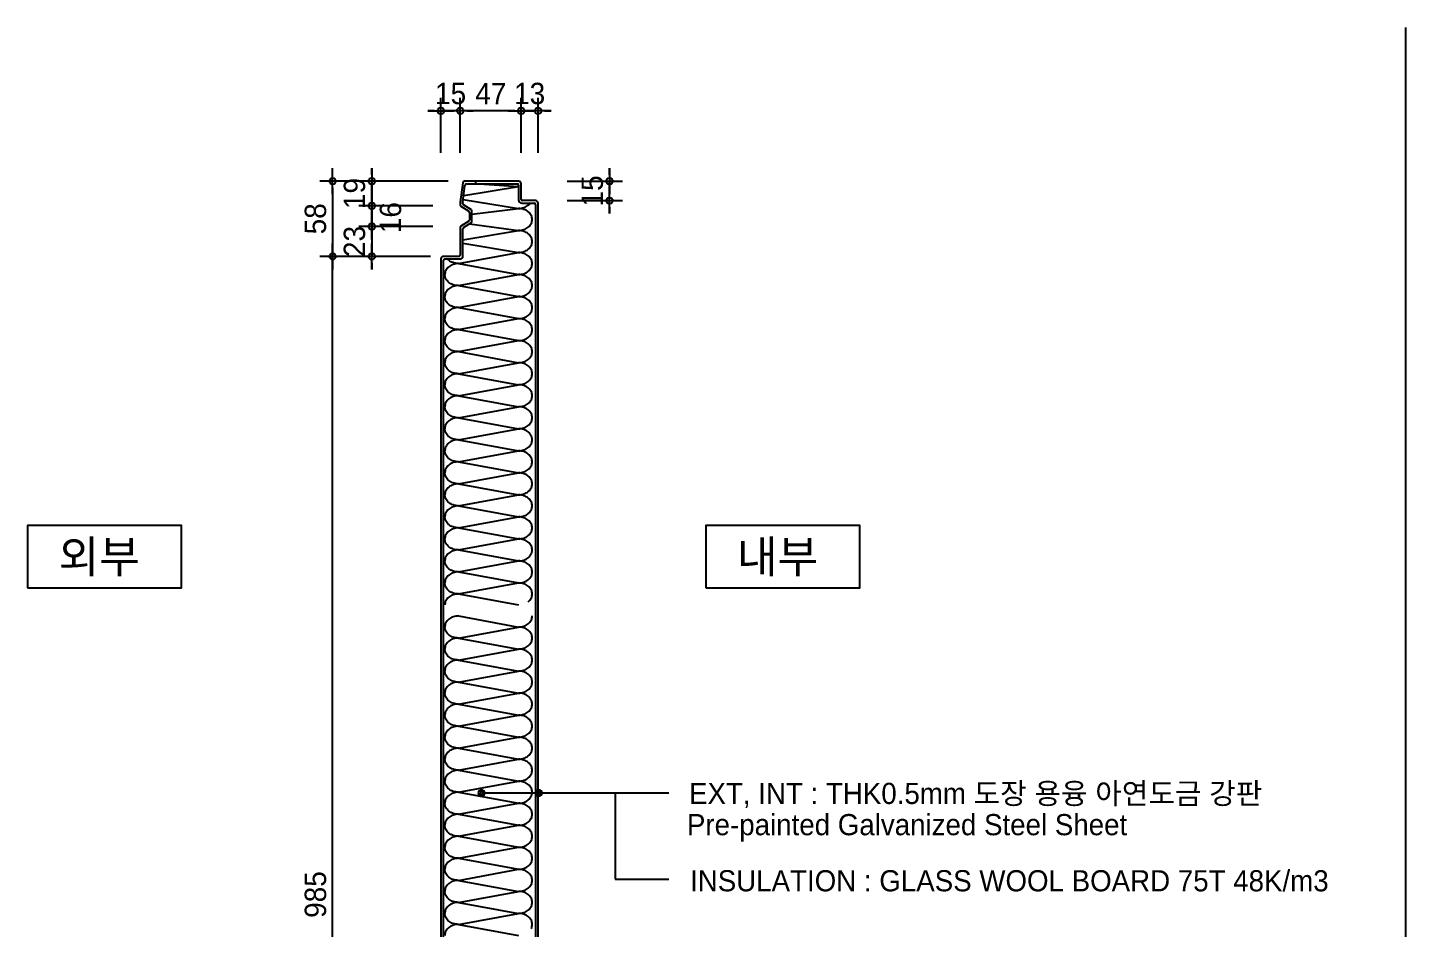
# Model space of a CAD drawing. Header units: millimetres. Extents: x 50863 to 79787, y -43062 to -37468.
# Drawn here: x 51031 to 52094, y -38187 to -37492 of the extents above; entities that cross this region are included whole.
import ezdxf
from ezdxf.enums import TextEntityAlignment as Align

# ---------------------------------------------------------------- set-up
doc = ezdxf.new("R2010")
doc.units = ezdxf.units.MM
doc.header["$LTSCALE"] = 50
for name, color, linetype in [('1', 1, 'Continuous'), ('ARTINT-A1$0$TEX', 7, 'Continuous'), ('DIM', 7, 'Continuous'), ('DO', 7, 'Continuous'), ('SKIN', 2, 'Continuous'), ('TEXT', 3, 'Continuous'), ('WAL', 3, 'Continuous'), ('WOO', 5, 'Continuous')]:
    doc.layers.add(name, color=color, linetype=linetype)
doc.styles.add('나눔고딕', font='')
doc.styles.add('돋움', font='')
doc.styles.add('돋움체', font='')
doc.styles.get('나눔고딕').set_extended_font_data('Dotum')
doc.styles.get('돋움').set_extended_font_data('Dotum')
doc.styles.get('돋움체').set_extended_font_data('DotumChe')
doc.dimstyles.new('DIM_600(외부치수)', dxfattribs={"dimscale": 400, "dimtxt": 3.3, "dimasz": 1, "dimexe": 2, "dimexo": 2, "dimgap": 1, "dimtad": 1, "dimdec": 0, "dimdsep": 46, "dimlunit": 6, "dimtxsty": '나눔고딕', "dimblk1": 'DIMDOT', "dimblk2": 'DIMDOT', "dimsah": 1, "dimcen": 2.5, "dimdle": 1.5, "dimclrd": 8, "dimclre": 8, "dimclrt": 3, "dimadec": 0, "dimazin": 0, "dimtfac": 1, "dimtdec": 0, "dimtix": 1, "dimtmove": 2, "dimatfit": 3, "dimldrblk": 'DIMDOT', "dimfxl": 0, "dimtvp": 1, "dimtolj": 1, "dimtzin": 0, "dimarcsym": 0})

# ---------------------------------------------------------------- blocks, each defined once
blk = doc.blocks.new('POT')
at = {"layer": 'TEXT', "color": 4, "linetype": 'Continuous'}
for radius in [0.5, 0.25]:
    blk.add_circle((0, 0), radius, dxfattribs=at)
blk = doc.blocks.new('DIMDOT')
blk.add_line((-2, 0), (2, 0))
blk.add_circle((0, 0), 0.5)
blk = doc.blocks.new('*D83')
at = {"layer": 'Defpoints', "color": 0, "transparency": 16777216}
for p in [(51386.6, -24607.6), (51472.1, -24607.6), (51445.1, -25592.6)]:
    blk.add_point(p, dxfattribs=at)
at = {"layer": 'DIM', "color": 8, "lineweight": -2, "transparency": 16777216}
for p, q in [((51462.1, -24607.6), (51376.6, -24607.6)), ((51386.6, -25587.6), (51386.6, -24612.6)), ((51435.1, -25592.6), (51376.6, -25592.6))]:
    blk.add_line(p, q, dxfattribs=at)
at = {"layer": 'DIM', "color": 8, "lineweight": -2, "transparency": 16777216, "xscale": 5, "yscale": 5, "zscale": 5}
for p, rotation in [((51386.6, -24607.6), 90), ((51386.6, -25592.6), 270)]:
    blk.add_blockref('DIMDOT', p, dxfattribs=dict(at, rotation=rotation))
at = {"layer": 'DIM', "color": 3, "transparency": 16777216, "insert": (51373.4, -25100.1), "char_height": 16.5, "attachment_point": 5, "rotation": 90, "style": '나눔고딕'}
blk.add_mtext('\\A1;985', dxfattribs=at)
blk = doc.blocks.new('*D84')
at = {"layer": 'Defpoints', "color": 0, "transparency": 16777216}
for p in [(51485.8, -24549.6), (51386.6, -24607.6), (51472.1, -24607.6)]:
    blk.add_point(p, dxfattribs=at)
at = {"layer": 'DIM', "color": 8, "lineweight": -2, "transparency": 16777216}
for p, q in [((51475.8, -24549.6), (51376.6, -24549.6)), ((51386.6, -24554.6), (51386.6, -24602.6)), ((51462.1, -24607.6), (51376.6, -24607.6))]:
    blk.add_line(p, q, dxfattribs=at)
at = {"layer": 'DIM', "color": 8, "lineweight": -2, "transparency": 16777216, "xscale": 5, "yscale": 5, "zscale": 5}
for p, rotation in [((51386.6, -24549.6), 90), ((51386.6, -24607.6), 270)]:
    blk.add_blockref('DIMDOT', p, dxfattribs=dict(at, rotation=rotation))
at = {"layer": 'DIM', "color": 3, "transparency": 16777216, "insert": (51373.4, -24578.6), "char_height": 16.5, "attachment_point": 5, "rotation": 90, "style": '나눔고딕'}
blk.add_mtext('\\A1;58', dxfattribs=at)
blk = doc.blocks.new('*D85')
at = {"layer": 'Defpoints', "color": 0, "transparency": 16777216}
for p in [(51416.8, -24549.6), (51474.1, -24549.6), (51473.9, -24568.6)]:
    blk.add_point(p, dxfattribs=at)
at = {"layer": 'DIM', "color": 8, "lineweight": -2, "transparency": 16777216}
for p, q in [((51416.8, -24544.6), (51416.8, -24539.6)), ((51464.1, -24549.6), (51406.8, -24549.6)), ((51416.8, -24568.6), (51416.8, -24549.6)), ((51463.9, -24568.6), (51406.8, -24568.6)), ((51416.8, -24573.6), (51416.8, -24578.6))]:
    blk.add_line(p, q, dxfattribs=at)
at = {"layer": 'DIM', "color": 8, "lineweight": -2, "transparency": 16777216, "xscale": 5, "yscale": 5, "zscale": 5}
for p, rotation in [((51416.8, -24549.6), 270), ((51416.8, -24568.6), 90)]:
    blk.add_blockref('DIMDOT', p, dxfattribs=dict(at, rotation=rotation))
at = {"layer": 'DIM', "color": 3, "transparency": 16777216, "insert": (51403.5, -24559.1), "char_height": 16.5, "attachment_point": 5, "rotation": 90, "style": '나눔고딕'}
blk.add_mtext('\\A1;19', dxfattribs=at)
blk = doc.blocks.new('*D86')
at = {"layer": 'Defpoints', "color": 0, "transparency": 16777216}
for p in [(51473.5, -24568.6), (51416.8, -24584.6), (51473.8, -24584.6)]:
    blk.add_point(p, dxfattribs=at)
at = {"layer": 'DIM', "color": 8, "lineweight": -2, "transparency": 16777216}
for p, q in [((51416.8, -24563.6), (51416.8, -24558.6)), ((51463.5, -24568.6), (51406.8, -24568.6)), ((51416.8, -24568.6), (51416.8, -24584.6)), ((51463.8, -24584.6), (51406.8, -24584.6)), ((51416.8, -24589.6), (51416.8, -24594.6))]:
    blk.add_line(p, q, dxfattribs=at)
at = {"layer": 'DIM', "color": 8, "lineweight": -2, "transparency": 16777216, "xscale": 5, "yscale": 5, "zscale": 5}
for p, rotation in [((51416.8, -24568.6), 270), ((51416.8, -24584.6), 90)]:
    blk.add_blockref('DIMDOT', p, dxfattribs=dict(at, rotation=rotation))
at = {"layer": 'DIM', "color": 3, "transparency": 16777216, "insert": (51431.3, -24577.7), "char_height": 16.5, "attachment_point": 5, "rotation": 90, "style": '나눔고딕'}
blk.add_mtext('\\A1;16', dxfattribs=at)
blk = doc.blocks.new('*D87')
at = {"layer": 'Defpoints', "color": 0, "transparency": 16777216}
for p in [(51473.5, -24584.6), (51416.8, -24607.6), (51472.1, -24607.6)]:
    blk.add_point(p, dxfattribs=at)
at = {"layer": 'DIM', "color": 8, "lineweight": -2, "transparency": 16777216}
for p, q in [((51416.8, -24579.6), (51416.8, -24574.6)), ((51463.5, -24584.6), (51406.8, -24584.6)), ((51416.8, -24584.6), (51416.8, -24607.6)), ((51462.1, -24607.6), (51406.8, -24607.6)), ((51416.8, -24612.6), (51416.8, -24617.6))]:
    blk.add_line(p, q, dxfattribs=at)
at = {"layer": 'DIM', "color": 8, "lineweight": -2, "transparency": 16777216, "xscale": 5, "yscale": 5, "zscale": 5}
for p, rotation in [((51416.8, -24584.6), 270), ((51416.8, -24607.6), 90)]:
    blk.add_blockref('DIMDOT', p, dxfattribs=dict(at, rotation=rotation))
at = {"layer": 'DIM', "color": 3, "transparency": 16777216, "insert": (51403.5, -24596.1), "char_height": 16.5, "attachment_point": 5, "rotation": 90, "style": '나눔고딕'}
blk.add_mtext('\\A1;23', dxfattribs=at)
blk = doc.blocks.new('*D89')
at = {"layer": 'Defpoints', "color": 0, "transparency": 16777216}
for p in [(51532.1, -24495.2), (51532.1, -24537.8), (51545.1, -24537.8)]:
    blk.add_point(p, dxfattribs=at)
at = {"layer": 'DIM', "color": 8, "lineweight": -2, "transparency": 16777216}
for p, q in [((51532.1, -24527.8), (51532.1, -24485.2)), ((51545.1, -24527.8), (51545.1, -24485.2)), ((51527.1, -24495.2), (51522.1, -24495.2)), ((51545.1, -24495.2), (51532.1, -24495.2)), ((51550.1, -24495.2), (51555.1, -24495.2))]:
    blk.add_line(p, q, dxfattribs=at)
at = {"layer": 'DIM', "color": 8, "lineweight": -2, "transparency": 16777216, "xscale": 5, "yscale": 5, "zscale": 5}
blk.add_blockref('DIMDOT', (51532.1, -24495.2), dxfattribs=at)
at = {"layer": 'DIM', "color": 8, "lineweight": -2, "transparency": 16777216, "xscale": 5, "yscale": 5, "zscale": 5, "rotation": 180}
blk.add_blockref('DIMDOT', (51545.1, -24495.2), dxfattribs=at)
at = {"layer": 'DIM', "color": 3, "transparency": 16777216, "insert": (51538.6, -24482), "char_height": 16.5, "attachment_point": 5, "style": '나눔고딕'}
blk.add_mtext('\\A1;13', dxfattribs=at)
blk = doc.blocks.new('*D90')
at = {"layer": 'Defpoints', "color": 0, "transparency": 16777216}
for p in [(51485.1, -24495.2), (51485.1, -24537.8), (51532.1, -24537.8)]:
    blk.add_point(p, dxfattribs=at)
at = {"layer": 'DIM', "color": 8, "lineweight": -2, "transparency": 16777216}
for p, q in [((51485.1, -24527.8), (51485.1, -24485.2)), ((51532.1, -24527.8), (51532.1, -24485.2)), ((51527.1, -24495.2), (51490.1, -24495.2))]:
    blk.add_line(p, q, dxfattribs=at)
at = {"layer": 'DIM', "color": 8, "lineweight": -2, "transparency": 16777216, "xscale": 5, "yscale": 5, "zscale": 5, "rotation": 180}
blk.add_blockref('DIMDOT', (51485.1, -24495.2), dxfattribs=at)
at = {"layer": 'DIM', "color": 8, "lineweight": -2, "transparency": 16777216, "xscale": 5, "yscale": 5, "zscale": 5}
blk.add_blockref('DIMDOT', (51532.1, -24495.2), dxfattribs=at)
at = {"layer": 'DIM', "color": 3, "transparency": 16777216, "insert": (51508.6, -24482), "char_height": 16.5, "attachment_point": 5, "style": '나눔고딕'}
blk.add_mtext('\\A1;47', dxfattribs=at)
blk = doc.blocks.new('*D91')
at = {"layer": 'Defpoints', "color": 0, "transparency": 16777216}
for p in [(51470.1, -24495.2), (51470.1, -24537.8), (51485.1, -24537.8)]:
    blk.add_point(p, dxfattribs=at)
at = {"layer": 'DIM', "color": 8, "lineweight": -2, "transparency": 16777216}
for p, q in [((51470.1, -24527.8), (51470.1, -24485.2)), ((51485.1, -24527.8), (51485.1, -24485.2)), ((51465.1, -24495.2), (51460.1, -24495.2)), ((51485.1, -24495.2), (51470.1, -24495.2)), ((51490.1, -24495.2), (51495.1, -24495.2))]:
    blk.add_line(p, q, dxfattribs=at)
at = {"layer": 'DIM', "color": 8, "lineweight": -2, "transparency": 16777216, "xscale": 5, "yscale": 5, "zscale": 5}
blk.add_blockref('DIMDOT', (51470.1, -24495.2), dxfattribs=at)
at = {"layer": 'DIM', "color": 8, "lineweight": -2, "transparency": 16777216, "xscale": 5, "yscale": 5, "zscale": 5, "rotation": 180}
blk.add_blockref('DIMDOT', (51485.1, -24495.2), dxfattribs=at)
at = {"layer": 'DIM', "color": 3, "transparency": 16777216, "insert": (51477.6, -24482), "char_height": 16.5, "attachment_point": 5, "style": '나눔고딕'}
blk.add_mtext('\\A1;15', dxfattribs=at)
blk = doc.blocks.new('*D92')
at = {"layer": 'Defpoints', "color": 0, "transparency": 16777216}
for p in [(51557.6, -24549.6), (51600.3, -24549.6), (51557.6, -24564.6)]:
    blk.add_point(p, dxfattribs=at)
at = {"layer": 'DIM', "color": 8, "lineweight": -2, "transparency": 16777216}
for p, q in [((51600.3, -24544.6), (51600.3, -24539.6)), ((51567.6, -24549.6), (51610.3, -24549.6)), ((51600.3, -24564.6), (51600.3, -24549.6)), ((51567.6, -24564.6), (51610.3, -24564.6)), ((51600.3, -24569.6), (51600.3, -24574.6))]:
    blk.add_line(p, q, dxfattribs=at)
at = {"layer": 'DIM', "color": 8, "lineweight": -2, "transparency": 16777216, "xscale": 5, "yscale": 5, "zscale": 5}
for p, rotation in [((51600.3, -24549.6), 270), ((51600.3, -24564.6), 90)]:
    blk.add_blockref('DIMDOT', p, dxfattribs=dict(at, rotation=rotation))
at = {"layer": 'DIM', "color": 3, "transparency": 16777216, "insert": (51587, -24557.1), "char_height": 16.5, "attachment_point": 5, "rotation": 90, "style": '나눔고딕'}
blk.add_mtext('\\A1;15', dxfattribs=at)
blk = doc.blocks.new('zw$CF1D')
at = {"layer": 'DO'}
for points in [[(288.44, -432.33), (407.25, -432.33), (407.25, -384.33), (288.44, -384.33)], [(811.94, -432.33), (930.75, -432.33), (930.75, -384.33), (811.94, -384.33)]]:
    blk.add_lwpolyline(points, close=True, dxfattribs=at)
at = {"layer": 'SKIN'}
for p, q in [((624.25, -119.88), (622.42, -134.47)), ((624.42, -134.6), (626.01, -121.88)), ((667.41, -118.57), (625.74, -118.57)), ((627.5, -120.57), (666.41, -120.57)), ((634.46, -120.57), (634.46, -118.57)), ((667.41, -121.57), (667.41, -133.07)), ((669.41, -132.57), (669.41, -120.57)), ((622.41, -134.66), (622.41, -137.02)), ((622.87, -137.86), (628.95, -141.77)), ((624.41, -135.93), (624.41, -134.78)), ((630.95, -140.68), (624.87, -136.77)), ((669.91, -135.57), (679.41, -135.57)), ((680.41, -133.57), (670.41, -133.57)), ((680.41, -136.57), (680.41, -1081.5)), ((682.41, -186.47), (682.41, -135.57)), ((629.41, -142.61), (629.41, -148.52)), ((631.41, -149.61), (631.41, -141.52)), ((622.41, -154.11), (622.41, -175.57)), ((628.95, -149.36), (622.87, -153.27)), ((624.41, -176.57), (624.41, -155.2)), ((624.87, -154.36), (630.95, -150.45)), ((607.41, -178.57), (607.41, -1159.57)), ((621.41, -176.57), (609.41, -176.57)), ((609.41, -1158.57), (609.41, -179.57)), ((610.41, -178.57), (622.41, -178.57)), ((682.41, -1131.57), (682.41, -186.47))]:
    blk.add_line(p, q, dxfattribs=at)
for centre, radius, start, end in [((625.74, -120.07), 1.5, 90, 172.87498), ((627.5, -122.07), 1.5, 90, 172.87498), ((666.41, -121.57), 1, 0, 90), ((667.41, -120.57), 2, 0, 90), ((623.91, -134.66), 1.5, 172.87498, 180), ((623.41, -137.02), 1, 180, 237.26477), ((625.91, -134.78), 1.5, 172.87498, 180), ((625.41, -135.93), 1, 180, 237.26477), ((669.91, -133.07), 2.5, 180, 270), ((670.41, -132.57), 1, 180, 270), ((679.41, -136.57), 1, 0, 90), ((680.41, -135.57), 2, 0, 90), ((628.41, -142.61), 1, 0, 57.26477), ((628.41, -148.52), 1, 302.73523, 0), ((630.41, -141.52), 1, 0, 57.26477), ((623.41, -154.11), 1, 122.73523, 180), ((625.41, -155.2), 1, 122.73523, 180), ((630.41, -149.61), 1, 302.73523, 0), ((609.41, -178.57), 2, 90, 180), ((610.41, -179.57), 1, 90, 180), ((621.41, -175.57), 1, 270, 0), ((622.41, -176.57), 2, 270, 0)]:
    blk.add_arc(centre, radius, start, end, dxfattribs=at)
at = {"layer": 'WOO', "color": 5}
for p, q in [((625.06, -129.49), (667.29, -122.6)), ((637.22, -120.57), (667.29, -122.6)), ((624.68, -132.55), (667.29, -139.6)), ((631.41, -143.95), (667.29, -139.6)), ((624.41, -163.75), (667.29, -156.6)), ((629.41, -151.44), (667.29, -156.6)), ((624.41, -166.45), (667.29, -173.6)), ((621.04, -182.1), (667.29, -173.6)), ((621.04, -182.1), (667.29, -190.6)), ((621.04, -199.1), (667.29, -190.6)), ((621.04, -199.1), (667.29, -207.6)), ((621.04, -216.1), (667.29, -207.6)), ((621.04, -216.1), (667.29, -224.6)), ((621.04, -233.1), (667.29, -224.6)), ((621.04, -233.1), (667.29, -241.6)), ((621.04, -250.1), (667.29, -241.6)), ((621.04, -250.1), (667.29, -258.6)), ((621.04, -267.1), (667.29, -258.6)), ((621.04, -267.1), (667.29, -275.6)), ((621.04, -284.1), (667.29, -275.6)), ((621.04, -284.1), (667.29, -292.6)), ((621.04, -301.1), (667.29, -292.6)), ((621.04, -301.1), (667.29, -309.6)), ((621.04, -318.1), (667.29, -309.6)), ((621.04, -318.1), (667.29, -326.6)), ((621.04, -335.1), (667.29, -326.6)), ((621.04, -335.1), (667.29, -343.6)), ((621.04, -352.1), (667.29, -343.6)), ((621.04, -352.1), (667.29, -360.6)), ((621.04, -369.1), (667.29, -360.6)), ((621.04, -369.1), (667.29, -377.6)), ((621.04, -386.1), (667.29, -377.6)), ((621.04, -386.1), (667.29, -394.6)), ((621.04, -403.1), (667.29, -394.6)), ((621.04, -403.1), (667.29, -411.6)), ((621.04, -420.1), (667.29, -411.6)), ((621.04, -420.1), (667.29, -428.6)), ((621.04, -437.1), (667.29, -428.6)), ((621.04, -437.1), (667.29, -445.6)), ((621.04, -454.1), (667.29, -462.6)), ((621.04, -471.1), (667.29, -462.6)), ((621.04, -471.1), (667.29, -479.6)), ((621.04, -488.1), (667.29, -479.6)), ((621.04, -488.1), (667.29, -496.6)), ((621.04, -505.1), (667.29, -496.6)), ((621.04, -505.1), (667.29, -513.6)), ((621.04, -522.1), (667.29, -513.6)), ((621.04, -522.1), (667.29, -530.6)), ((621.04, -539.1), (667.29, -530.6)), ((621.04, -539.1), (667.29, -547.6)), ((621.04, -556.1), (667.29, -547.6)), ((621.04, -556.1), (667.29, -564.6)), ((621.04, -573.1), (667.29, -564.6)), ((621.04, -573.1), (667.29, -581.6)), ((621.04, -590.1), (667.29, -581.6)), ((621.04, -590.1), (667.29, -598.6)), ((621.04, -607.1), (667.29, -598.6)), ((621.04, -607.1), (667.29, -615.6)), ((621.04, -624.1), (667.29, -615.6)), ((621.04, -624.1), (667.29, -632.6)), ((621.04, -641.1), (667.29, -632.6)), ((621.04, -641.1), (667.29, -649.6)), ((621.04, -658.1), (667.29, -649.6)), ((621.04, -658.1), (667.29, -666.6)), ((621.04, -675.1), (667.29, -666.6)), ((621.04, -675.1), (667.29, -683.6)), ((621.04, -692.1), (667.29, -683.6)), ((621.04, -692.1), (667.29, -700.6))]:
    blk.add_line(p, q, dxfattribs=at)
for points in [[(621.04, -182.1, -0.0801669), (616.87, -181.42, -0.0889227), (613.52, -179.61, -0.0424467), (612.43, -178.57, -0.0424467)], [(621.04, -182.1, 0.0801669), (616.87, -182.77, 0.0889227), (613.52, -184.58, 0.1049567), (611.18, -187.44, 0.1200112), (610.41, -190.6, 0.1200112)], [(621.04, -199.1, -0.0801669), (616.87, -198.42, -0.0889227), (613.52, -196.61, -0.1049567), (611.18, -193.75, -0.1200112), (610.41, -190.6, -0.1200112)], [(621.04, -199.1, 0.0801669), (616.87, -199.77, 0.0889227), (613.52, -201.58, 0.1049567), (611.18, -204.44, 0.1200112), (610.41, -207.6, 0.1200112)], [(621.04, -216.1, -0.0801669), (616.87, -215.42, -0.0889227), (613.52, -213.61, -0.1049567), (611.18, -210.75, -0.1200112), (610.41, -207.6, -0.1200112)], [(621.04, -216.1, 0.0801669), (616.87, -216.77, 0.0889227), (613.52, -218.58, 0.1049567), (611.18, -221.44, 0.1200112), (610.41, -224.6, 0.1200112)], [(621.04, -233.1, -0.0801669), (616.87, -232.42, -0.0889227), (613.52, -230.61, -0.1049567), (611.18, -227.75, -0.1200112), (610.41, -224.6, -0.1200112)], [(621.04, -233.1, 0.0801669), (616.87, -233.77, 0.0889227), (613.52, -235.58, 0.1049567), (611.18, -238.44, 0.1200112), (610.41, -241.6, 0.1200112)], [(621.04, -250.1, -0.0801669), (616.87, -249.42, -0.0889227), (613.52, -247.61, -0.1049567), (611.18, -244.75, -0.1200112), (610.41, -241.6, -0.1200112)], [(621.04, -250.1, 0.0801669), (616.87, -250.77, 0.0889227), (613.52, -252.58, 0.1049567), (611.18, -255.44, 0.1200112), (610.41, -258.6, 0.1200112)], [(621.04, -267.1, -0.0801669), (616.87, -266.42, -0.0889227), (613.52, -264.61, -0.1049567), (611.18, -261.75, -0.1200112), (610.41, -258.6, -0.1200112)], [(621.04, -267.1, 0.0801669), (616.87, -267.77, 0.0889227), (613.52, -269.58, 0.1049567), (611.18, -272.44, 0.1200112), (610.41, -275.6, 0.1200112)], [(621.04, -284.1, -0.0801669), (616.87, -283.42, -0.0889227), (613.52, -281.61, -0.1049567), (611.18, -278.75, -0.1200112), (610.41, -275.6, -0.1200112)], [(621.04, -284.1, 0.0801669), (616.87, -284.77, 0.0889227), (613.52, -286.58, 0.1049567), (611.18, -289.44, 0.1200112), (610.41, -292.6, 0.1200112)], [(621.04, -301.1, -0.0801669), (616.87, -300.42, -0.0889227), (613.52, -298.61, -0.1049567), (611.18, -295.75, -0.1200112), (610.41, -292.6, -0.1200112)], [(621.04, -301.1, 0.0801669), (616.87, -301.77, 0.0889227), (613.52, -303.58, 0.1049567), (611.18, -306.44, 0.1200112), (610.41, -309.6, 0.1200112)], [(621.04, -318.1, -0.0801669), (616.87, -317.42, -0.0889227), (613.52, -315.61, -0.1049567), (611.18, -312.75, -0.1200112), (610.41, -309.6, -0.1200112)], [(621.04, -318.1, 0.0801669), (616.87, -318.77, 0.0889227), (613.52, -320.58, 0.1049567), (611.18, -323.44, 0.1200112), (610.41, -326.6, 0.1200112)], [(621.04, -335.1, -0.0801669), (616.87, -334.42, -0.0889227), (613.52, -332.61, -0.1049567), (611.18, -329.75, -0.1200112), (610.41, -326.6, -0.1200112)], [(621.04, -335.1, 0.0801669), (616.87, -335.77, 0.0889227), (613.52, -337.58, 0.1049567), (611.18, -340.44, 0.1200112), (610.41, -343.6, 0.1200112)], [(621.04, -352.1, -0.0801669), (616.87, -351.42, -0.0889227), (613.52, -349.61, -0.1049567), (611.18, -346.75, -0.1200112), (610.41, -343.6, -0.1200112)], [(621.04, -352.1, 0.0801669), (616.87, -352.77, 0.0889227), (613.52, -354.58, 0.1049567), (611.18, -357.44, 0.1200112), (610.41, -360.6, 0.1200112)], [(621.04, -369.1, -0.0801669), (616.87, -368.42, -0.0889227), (613.52, -366.61, -0.1049567), (611.18, -363.75, -0.1200112), (610.41, -360.6, -0.1200112)], [(621.04, -369.1, 0.0801669), (616.87, -369.77, 0.0889227), (613.52, -371.58, 0.1049567), (611.18, -374.44, 0.1200112), (610.41, -377.6, 0.1200112)], [(621.04, -386.1, -0.0801669), (616.87, -385.42, -0.0889227), (613.52, -383.61, -0.1049567), (611.18, -380.75, -0.1200112), (610.41, -377.6, -0.1200112)], [(621.04, -386.1, 0.0801669), (616.87, -386.77, 0.0889227), (613.52, -388.58, 0.1049567), (611.18, -391.44, 0.1200112), (610.41, -394.6, 0.1200112)], [(621.04, -403.1, -0.0801669), (616.87, -402.42, -0.0889227), (613.52, -400.61, -0.1049567), (611.18, -397.75, -0.1200112), (610.41, -394.6, -0.1200112)], [(621.04, -403.1, 0.0801669), (616.87, -403.77, 0.0889227), (613.52, -405.58, 0.1049567), (611.18, -408.44, 0.1200112), (610.41, -411.6, 0.1200112)], [(621.04, -420.1, -0.0801669), (616.87, -419.42, -0.0889227), (613.52, -417.61, -0.1049567), (611.18, -414.75, -0.1200112), (610.41, -411.6, -0.1200112)], [(621.04, -420.1, 0.0801669), (616.87, -420.77, 0.0889227), (613.52, -422.58, 0.1049567), (611.18, -425.44, 0.1200112), (610.41, -428.6, 0.1200112)], [(621.04, -437.1, -0.0801669), (616.87, -436.42, -0.0889227), (613.52, -434.61, -0.1049567), (611.18, -431.75, -0.1200112), (610.41, -428.6, -0.1200112)], [(621.04, -437.1, 0.0801669), (616.87, -437.77, 0.0889227), (613.52, -439.58, 0.1049567), (611.18, -442.44, 0.1200112), (610.41, -445.6, 0.1200112)], [(621.04, -454.1, 0.0801669), (616.87, -454.77, 0.0889227), (613.52, -456.58, 0.1049567), (611.18, -459.44, 0.1200112), (610.41, -462.6, 0.1200112)], [(621.04, -471.1, -0.0801669), (616.87, -470.42, -0.0889227), (613.52, -468.61, -0.1049567), (611.18, -465.75, -0.1200112), (610.41, -462.6, -0.1200112)], [(621.04, -471.1, 0.0801669), (616.87, -471.77, 0.0889227), (613.52, -473.58, 0.1049567), (611.18, -476.44, 0.1200112), (610.41, -479.6, 0.1200112)], [(621.04, -488.1, -0.0801669), (616.87, -487.42, -0.0889227), (613.52, -485.61, -0.1049567), (611.18, -482.75, -0.1200112), (610.41, -479.6, -0.1200112)], [(621.04, -488.1, 0.0801669), (616.87, -488.77, 0.0889227), (613.52, -490.58, 0.1049567), (611.18, -493.44, 0.1200112), (610.41, -496.6, 0.1200112)], [(621.04, -505.1, -0.0801669), (616.87, -504.42, -0.0889227), (613.52, -502.61, -0.1049567), (611.18, -499.75, -0.1200112), (610.41, -496.6, -0.1200112)], [(621.04, -505.1, 0.0801669), (616.87, -505.77, 0.0889227), (613.52, -507.58, 0.1049567), (611.18, -510.44, 0.1200112), (610.41, -513.6, 0.1200112)], [(621.04, -522.1, -0.0801669), (616.87, -521.42, -0.0889227), (613.52, -519.61, -0.1049567), (611.18, -516.75, -0.1200112), (610.41, -513.6, -0.1200112)], [(621.04, -522.1, 0.0801669), (616.87, -522.77, 0.0889227), (613.52, -524.58, 0.1049567), (611.18, -527.44, 0.1200112), (610.41, -530.6, 0.1200112)], [(621.04, -539.1, -0.0801669), (616.87, -538.42, -0.0889227), (613.52, -536.61, -0.1049567), (611.18, -533.75, -0.1200112), (610.41, -530.6, -0.1200112)], [(621.04, -539.1, 0.0801669), (616.87, -539.77, 0.0889227), (613.52, -541.58, 0.1049567), (611.18, -544.44, 0.1200112), (610.41, -547.6, 0.1200112)], [(621.04, -556.1, -0.0801669), (616.87, -555.42, -0.0889227), (613.52, -553.61, -0.1049567), (611.18, -550.75, -0.1200112), (610.41, -547.6, -0.1200112)], [(621.04, -556.1, 0.0801669), (616.87, -556.77, 0.0889227), (613.52, -558.58, 0.1049567), (611.18, -561.44, 0.1200112), (610.41, -564.6, 0.1200112)], [(621.04, -573.1, -0.0801669), (616.87, -572.42, -0.0889227), (613.52, -570.61, -0.1049567), (611.18, -567.75, -0.1200112), (610.41, -564.6, -0.1200112)], [(621.04, -573.1, 0.0801669), (616.87, -573.77, 0.0889227), (613.52, -575.58, 0.1049567), (611.18, -578.44, 0.1200112), (610.41, -581.6, 0.1200112)], [(621.04, -590.1, -0.0801669), (616.87, -589.42, -0.0889227), (613.52, -587.61, -0.1049567), (611.18, -584.75, -0.1200112), (610.41, -581.6, -0.1200112)], [(621.04, -590.1, 0.0801669), (616.87, -590.77, 0.0889227), (613.52, -592.58, 0.1049567), (611.18, -595.44, 0.1200112), (610.41, -598.6, 0.1200112)], [(621.04, -607.1, -0.0801669), (616.87, -606.42, -0.0889227), (613.52, -604.61, -0.1049567), (611.18, -601.75, -0.1200112), (610.41, -598.6, -0.1200112)], [(621.04, -607.1, 0.0801669), (616.87, -607.77, 0.0889227), (613.52, -609.58, 0.1049567), (611.18, -612.44, 0.1200112), (610.41, -615.6, 0.1200112)], [(621.04, -624.1, -0.0801669), (616.87, -623.42, -0.0889227), (613.52, -621.61, -0.1049567), (611.18, -618.75, -0.1200112), (610.41, -615.6, -0.1200112)], [(621.04, -624.1, 0.0801669), (616.87, -624.77, 0.0889227), (613.52, -626.58, 0.1049567), (611.18, -629.44, 0.1200112), (610.41, -632.6, 0.1200112)], [(621.04, -641.1, -0.0801669), (616.87, -640.42, -0.0889227), (613.52, -638.61, -0.1049567), (611.18, -635.75, -0.1200112), (610.41, -632.6, -0.1200112)], [(621.04, -641.1, 0.0801669), (616.87, -641.77, 0.0889227), (613.52, -643.58, 0.1049567), (611.18, -646.44, 0.1200112), (610.41, -649.6, 0.1200112)], [(621.04, -658.1, -0.0801669), (616.87, -657.42, -0.0889227), (613.52, -655.61, -0.1049567), (611.18, -652.75, -0.1200112), (610.41, -649.6, -0.1200112)], [(621.04, -658.1, 0.0801669), (616.87, -658.77, 0.0889227), (613.52, -660.58, 0.1049567), (611.18, -663.44, 0.1200112), (610.41, -666.6, 0.1200112)], [(621.04, -675.1, -0.0801669), (616.87, -674.42, -0.0889227), (613.52, -672.61, -0.1049567), (611.18, -669.75, -0.1200112), (610.41, -666.6, -0.1200112)], [(621.04, -675.1, 0.0801669), (616.87, -675.77, 0.0889227), (613.52, -677.58, 0.1049567), (611.18, -680.44, 0.1200112), (610.41, -683.6, 0.1200112)], [(621.04, -692.1, -0.0801669), (616.87, -691.42, -0.0889227), (613.52, -689.61, -0.1049567), (611.18, -686.75, -0.1200112), (610.41, -683.6, -0.1200112)], [(621.04, -692.1, 0.0801669), (616.87, -692.77, 0.0889227), (613.52, -694.58, 0.1049567), (611.18, -697.44, 0.1200112), (610.41, -700.6, 0.1200112)]]:
    blk.add_lwpolyline(points, format="xyb", dxfattribs=at)
for centre, radius, start, end in [((667.29, -109.35), 13.24, 270, 270.54087), ((667.29, -135.84), 13.24, 89.45913, 90), ((668.06, -128.68), 10.79, 288.33369, 308.65981), ((669.24, -130.15), 8.9, 308.65981, 322.55506), ((667.29, -126.35), 13.24, 270, 288.33369), ((667.29, -152.84), 13.24, 71.66631, 90), ((668.06, -150.51), 10.79, 51.34019, 71.66631), ((669.24, -149.04), 8.9, 27.37363, 51.34019), ((671.06, -148.1), 6.86, 0, 27.37363), ((671.06, -148.1), 6.86, 332.62637, 0), ((667.29, -143.35), 13.24, 270, 288.33369), ((667.29, -169.84), 13.24, 71.66631, 90), ((668.06, -145.68), 10.79, 288.33369, 308.65981), ((668.06, -167.51), 10.79, 51.34019, 71.66631), ((669.24, -147.15), 8.9, 308.65981, 332.62637), ((669.24, -166.04), 8.9, 27.37363, 51.34019), ((669.24, -164.15), 8.9, 308.65981, 332.62637), ((671.06, -165.1), 6.86, 0, 27.37363), ((671.06, -165.1), 6.86, 332.62637, 0), ((667.29, -160.35), 13.24, 270, 288.33369), ((667.29, -186.84), 13.24, 71.66631, 90), ((668.06, -162.68), 10.79, 288.33369, 308.65981), ((668.06, -184.51), 10.79, 51.34019, 71.66631), ((669.24, -183.04), 8.9, 27.37363, 51.34019), ((671.06, -182.1), 6.86, 0, 27.37363), ((667.29, -177.35), 13.24, 270, 288.33369), ((667.29, -203.84), 13.24, 71.66631, 90), ((668.06, -179.68), 10.79, 288.33369, 308.65981), ((668.06, -201.51), 10.79, 51.34019, 71.66631), ((669.24, -181.15), 8.9, 308.65981, 332.62637), ((671.06, -182.1), 6.86, 332.62637, 0), ((669.24, -200.04), 8.9, 27.37363, 51.34019), ((671.06, -199.1), 6.86, 0, 27.37363), ((671.06, -199.1), 6.86, 332.62637, 0), ((667.29, -194.35), 13.24, 270, 288.33369), ((667.29, -220.84), 13.24, 71.66631, 90), ((668.06, -196.68), 10.79, 288.33369, 308.65981), ((668.06, -218.51), 10.79, 51.34019, 71.66631), ((669.24, -198.15), 8.9, 308.65981, 332.62637), ((669.24, -217.04), 8.9, 27.37363, 51.34019), ((668.06, -213.68), 10.79, 288.33369, 308.65981), ((669.24, -215.15), 8.9, 308.65981, 332.62637), ((671.06, -216.1), 6.86, 0, 27.37363), ((671.06, -216.1), 6.86, 332.62637, 0), ((667.29, -211.35), 13.24, 270, 288.33369), ((667.29, -237.84), 13.24, 71.66631, 90), ((668.06, -235.51), 10.79, 51.34019, 71.66631), ((669.24, -234.04), 8.9, 27.37363, 51.34019), ((671.06, -233.1), 6.86, 0, 27.37363), ((671.06, -233.1), 6.86, 332.62637, 0), ((667.29, -228.35), 13.24, 270, 288.33369), ((667.29, -254.84), 13.24, 71.66631, 90), ((668.06, -230.68), 10.79, 288.33369, 308.65981), ((668.06, -252.51), 10.79, 51.34019, 71.66631), ((669.24, -232.15), 8.9, 308.65981, 332.62637), ((669.24, -251.04), 8.9, 27.37363, 51.34019), ((669.24, -249.15), 8.9, 308.65981, 332.62637), ((671.06, -250.1), 6.86, 0, 27.37363), ((671.06, -250.1), 6.86, 332.62637, 0), ((667.29, -245.35), 13.24, 270, 288.33369), ((667.29, -271.84), 13.24, 71.66631, 90), ((668.06, -247.68), 10.79, 288.33369, 308.65981), ((668.06, -269.51), 10.79, 51.34019, 71.66631), ((669.24, -268.04), 8.9, 27.37363, 51.34019), ((671.06, -267.1), 6.86, 0, 27.37363), ((667.29, -262.35), 13.24, 270, 288.33369), ((667.29, -288.84), 13.24, 71.66631, 90), ((668.06, -264.68), 10.79, 288.33369, 308.65981), ((668.06, -286.51), 10.79, 51.34019, 71.66631), ((669.24, -266.15), 8.9, 308.65981, 332.62637), ((671.06, -267.1), 6.86, 332.62637, 0), ((669.24, -285.04), 8.9, 27.37363, 51.34019), ((671.06, -284.1), 6.86, 0, 27.37363), ((671.06, -284.1), 6.86, 332.62637, 0), ((667.29, -279.35), 13.24, 270, 288.33369), ((667.29, -305.84), 13.24, 71.66631, 90), ((668.06, -281.68), 10.79, 288.33369, 308.65981), ((668.06, -303.51), 10.79, 51.34019, 71.66631), ((669.24, -283.15), 8.9, 308.65981, 332.62637), ((669.24, -302.04), 8.9, 27.37363, 51.34019), ((668.06, -298.68), 10.79, 288.33369, 308.65981), ((669.24, -300.15), 8.9, 308.65981, 332.62637), ((671.06, -301.1), 6.86, 0, 27.37363), ((671.06, -301.1), 6.86, 332.62637, 0), ((667.29, -296.35), 13.24, 270, 288.33369), ((667.29, -322.84), 13.24, 71.66631, 90), ((668.06, -320.51), 10.79, 51.34019, 71.66631), ((669.24, -319.04), 8.9, 27.37363, 51.34019), ((671.06, -318.1), 6.86, 0, 27.37363), ((671.06, -318.1), 6.86, 332.62637, 0), ((667.29, -313.35), 13.24, 270, 288.33369), ((667.29, -339.84), 13.24, 71.66631, 90), ((668.06, -315.68), 10.79, 288.33369, 308.65981), ((668.06, -337.51), 10.79, 51.34019, 71.66631), ((669.24, -317.15), 8.9, 308.65981, 332.62637), ((669.24, -336.04), 8.9, 27.37363, 51.34019), ((669.24, -334.15), 8.9, 308.65981, 332.62637), ((671.06, -335.1), 6.86, 0, 27.37363), ((671.06, -335.1), 6.86, 332.62637, 0), ((667.29, -330.35), 13.24, 270, 288.33369), ((667.29, -356.84), 13.24, 71.66631, 90), ((668.06, -332.68), 10.79, 288.33369, 308.65981), ((668.06, -354.51), 10.79, 51.34019, 71.66631), ((669.24, -353.04), 8.9, 27.37363, 51.34019), ((671.06, -352.1), 6.86, 0, 27.37363), ((667.29, -347.35), 13.24, 270, 288.33369), ((667.29, -373.84), 13.24, 71.66631, 90), ((668.06, -349.68), 10.79, 288.33369, 308.65981), ((668.06, -371.51), 10.79, 51.34019, 71.66631), ((669.24, -351.15), 8.9, 308.65981, 332.62637), ((671.06, -352.1), 6.86, 332.62637, 0), ((669.24, -370.04), 8.9, 27.37363, 51.34019), ((671.06, -369.1), 6.86, 0, 27.37363), ((671.06, -369.1), 6.86, 332.62637, 0), ((667.29, -364.35), 13.24, 270, 288.33369), ((667.29, -390.84), 13.24, 71.66631, 90), ((668.06, -366.68), 10.79, 288.33369, 308.65981), ((668.06, -388.51), 10.79, 51.34019, 71.66631), ((669.24, -368.15), 8.9, 308.65981, 332.62637), ((669.24, -387.04), 8.9, 27.37363, 51.34019), ((668.06, -383.68), 10.79, 288.33369, 308.65981), ((669.24, -385.15), 8.9, 308.65981, 332.62637), ((671.06, -386.1), 6.86, 0, 27.37363), ((671.06, -386.1), 6.86, 332.62637, 0), ((667.29, -381.35), 13.24, 270, 288.33369), ((667.29, -407.84), 13.24, 71.66631, 90), ((668.06, -405.51), 10.79, 51.34019, 71.66631), ((669.24, -404.04), 8.9, 27.37363, 51.34019), ((671.06, -403.1), 6.86, 0, 27.37363), ((671.06, -403.1), 6.86, 332.62637, 0), ((667.29, -398.35), 13.24, 270, 288.33369), ((667.29, -424.84), 13.24, 71.66631, 90), ((668.06, -400.68), 10.79, 288.33369, 308.65981), ((668.06, -422.51), 10.79, 51.34019, 71.66631), ((669.24, -402.15), 8.9, 308.65981, 332.62637), ((669.24, -421.04), 8.9, 27.37363, 51.34019), ((669.24, -419.15), 8.9, 308.65981, 332.62637), ((671.06, -420.1), 6.86, 0, 27.37363), ((671.06, -420.1), 6.86, 332.62637, 0), ((667.29, -415.35), 13.24, 270, 288.33369), ((667.29, -441.84), 13.24, 71.66631, 90), ((668.06, -417.68), 10.79, 288.33369, 308.65981), ((668.06, -439.51), 10.79, 51.34019, 71.66631), ((669.24, -438.04), 8.9, 27.37363, 51.34019), ((671.06, -437.1), 6.86, 0, 27.37363), ((669.24, -436.15), 8.9, 308.65981, 332.62637), ((671.06, -437.1), 6.86, 332.62637, 0), ((671.06, -454.1), 6.86, 332.62637, 0), ((667.29, -449.35), 13.24, 270, 288.33369), ((667.29, -475.84), 13.24, 71.66631, 90), ((668.06, -451.68), 10.79, 288.33369, 308.65981), ((668.06, -473.51), 10.79, 51.34019, 71.66631), ((669.24, -453.15), 8.9, 308.65981, 332.62637), ((669.24, -472.04), 8.9, 27.37363, 51.34019), ((668.06, -468.68), 10.79, 288.33369, 308.65981), ((669.24, -470.15), 8.9, 308.65981, 332.62637), ((671.06, -471.1), 6.86, 0, 27.37363), ((671.06, -471.1), 6.86, 332.62637, 0), ((667.29, -466.35), 13.24, 270, 288.33369), ((667.29, -492.84), 13.24, 71.66631, 90), ((668.06, -490.51), 10.79, 51.34019, 71.66631), ((669.24, -489.04), 8.9, 27.37363, 51.34019), ((671.06, -488.1), 6.86, 0, 27.37363), ((671.06, -488.1), 6.86, 332.62637, 0), ((667.29, -483.35), 13.24, 270, 288.33369), ((667.29, -509.84), 13.24, 71.66631, 90), ((668.06, -485.68), 10.79, 288.33369, 308.65981), ((668.06, -507.51), 10.79, 51.34019, 71.66631), ((669.24, -487.15), 8.9, 308.65981, 332.62637), ((669.24, -506.04), 8.9, 27.37363, 51.34019), ((669.24, -504.15), 8.9, 308.65981, 332.62637), ((671.06, -505.1), 6.86, 0, 27.37363), ((671.06, -505.1), 6.86, 332.62637, 0), ((667.29, -500.35), 13.24, 270, 288.33369), ((667.29, -526.84), 13.24, 71.66631, 90), ((668.06, -502.68), 10.79, 288.33369, 308.65981), ((668.06, -524.51), 10.79, 51.34019, 71.66631), ((669.24, -523.04), 8.9, 27.37363, 51.34019), ((671.06, -522.1), 6.86, 0, 27.37363), ((667.29, -517.35), 13.24, 270, 288.33369), ((667.29, -543.84), 13.24, 71.66631, 90), ((668.06, -519.68), 10.79, 288.33369, 308.65981), ((668.06, -541.51), 10.79, 51.34019, 71.66631), ((669.24, -521.15), 8.9, 308.65981, 332.62637), ((671.06, -522.1), 6.86, 332.62637, 0), ((669.24, -540.04), 8.9, 27.37363, 51.34019), ((669.24, -538.15), 8.9, 308.65981, 332.62637), ((671.06, -539.1), 6.86, 0, 27.37363), ((671.06, -539.1), 6.86, 332.62637, 0), ((667.29, -534.35), 13.24, 270, 288.33369), ((667.29, -560.84), 13.24, 71.66631, 90), ((668.06, -536.68), 10.79, 288.33369, 308.65981), ((668.06, -558.51), 10.79, 51.34019, 71.66631), ((669.24, -557.04), 8.9, 27.37363, 51.34019), ((668.06, -553.68), 10.79, 288.33369, 308.65981), ((669.24, -555.15), 8.9, 308.65981, 332.62637), ((671.06, -556.1), 6.86, 0, 27.37363), ((671.06, -556.1), 6.86, 332.62637, 0), ((667.29, -551.35), 13.24, 270, 288.33369), ((667.29, -577.84), 13.24, 71.66631, 90), ((668.06, -575.51), 10.79, 51.34019, 71.66631), ((669.24, -574.04), 8.9, 27.37363, 51.34019), ((671.06, -573.1), 6.86, 0, 27.37363), ((671.06, -573.1), 6.86, 332.62637, 0), ((667.29, -568.35), 13.24, 270, 288.33369), ((667.29, -594.84), 13.24, 71.66631, 90), ((668.06, -570.68), 10.79, 288.33369, 308.65981), ((668.06, -592.51), 10.79, 51.34019, 71.66631), ((669.24, -572.15), 8.9, 308.65981, 332.62637), ((669.24, -591.04), 8.9, 27.37363, 51.34019), ((669.24, -589.15), 8.9, 308.65981, 332.62637), ((671.06, -590.1), 6.86, 0, 27.37363), ((671.06, -590.1), 6.86, 332.62637, 0), ((667.29, -585.35), 13.24, 270, 288.33369), ((667.29, -611.84), 13.24, 71.66631, 90), ((668.06, -587.68), 10.79, 288.33369, 308.65981), ((668.06, -609.51), 10.79, 51.34019, 71.66631), ((669.24, -608.04), 8.9, 27.37363, 51.34019), ((671.06, -607.1), 6.86, 0, 27.37363), ((667.29, -602.35), 13.24, 270, 288.33369), ((667.29, -628.84), 13.24, 71.66631, 90), ((668.06, -604.68), 10.79, 288.33369, 308.65981), ((668.06, -626.51), 10.79, 51.34019, 71.66631), ((669.24, -606.15), 8.9, 308.65981, 332.62637), ((671.06, -607.1), 6.86, 332.62637, 0), ((669.24, -625.04), 8.9, 27.37363, 51.34019), ((669.24, -623.15), 8.9, 308.65981, 332.62637), ((671.06, -624.1), 6.86, 0, 27.37363), ((671.06, -624.1), 6.86, 332.62637, 0), ((667.29, -619.35), 13.24, 270, 288.33369), ((667.29, -645.84), 13.24, 71.66631, 90), ((668.06, -621.68), 10.79, 288.33369, 308.65981), ((668.06, -643.51), 10.79, 51.34019, 71.66631), ((669.24, -642.04), 8.9, 27.37363, 51.34019), ((671.06, -641.1), 6.86, 0, 27.37363), ((668.06, -638.68), 10.79, 288.33369, 308.65981), ((669.24, -640.15), 8.9, 308.65981, 332.62637), ((671.06, -641.1), 6.86, 332.62637, 0), ((667.29, -636.35), 13.24, 270, 288.33369), ((667.29, -662.84), 13.24, 71.66631, 90), ((668.06, -660.51), 10.79, 51.34019, 71.66631), ((669.24, -659.04), 8.9, 27.37363, 51.34019), ((671.06, -658.1), 6.86, 0, 27.37363), ((671.06, -658.1), 6.86, 332.62637, 0), ((667.29, -653.35), 13.24, 270, 288.33369), ((667.29, -679.84), 13.24, 71.66631, 90), ((668.06, -655.68), 10.79, 288.33369, 308.65981), ((668.06, -677.51), 10.79, 51.34019, 71.66631), ((669.24, -657.15), 8.9, 308.65981, 332.62637), ((669.24, -676.04), 8.9, 27.37363, 51.34019), ((669.24, -674.15), 8.9, 308.65981, 332.62637), ((671.06, -675.1), 6.86, 0, 27.37363), ((671.06, -675.1), 6.86, 332.62637, 0), ((667.29, -670.35), 13.24, 270, 288.33369), ((667.29, -696.84), 13.24, 71.66631, 90), ((668.06, -672.68), 10.79, 288.33369, 308.65981), ((668.06, -694.51), 10.79, 51.34019, 71.66631), ((669.24, -693.04), 8.9, 27.37363, 51.34019), ((671.06, -692.1), 6.86, 0, 27.37363), ((671.06, -692.1), 6.86, 332.62637, 0)]:
    blk.add_arc(centre, radius, start, end, dxfattribs=at)
at = {"layer": 'TEXT', "linetype": 'Continuous', "style": '돋움체'}
for s, p in [('외부', (312.44, -408.33)), ('내부', (835.94, -408.33))]:
    blk.add_text(s, height=25, dxfattribs=at).set_placement(p, align=Align.MIDDLE_LEFT)
at = {"layer": 'DIM'}
for base, p1, p2, angle, picture, middle in [((607.41, -64.21), (622.41, -106.75), (607.41, -106.75), 180, '*D91', (614.91, -50.95)), ((622.41, -64.21), (669.41, -106.75), (622.41, -106.75), 180, '*D90', (645.91, -50.96)), ((669.41, -64.21), (682.41, -106.75), (669.41, -106.75), 180, '*D89', (675.91, -50.95)), ((523.92, -176.57), (623.13, -118.57), (609.41, -176.57), 90, '*D84', (510.66, -147.57)), ((554.11, -118.57), (611.17, -137.57), (611.41, -118.57), 270, '*D85', (540.85, -128.07)), ((737.58, -118.57), (694.94, -133.57), (694.94, -118.57), 90, '*D92', (724.32, -126.07)), ((554.11, -176.57), (610.8, -153.57), (609.41, -176.57), 270, '*D87', (540.85, -165.07)), ((523.92, -176.57), (582.43, -1161.57), (609.41, -176.57), 90, '*D83', (510.66, -669.07))]:
    dim = blk.add_linear_dim(base=base, p1=p1, p2=p2, angle=angle, dimstyle='DIM_600(외부치수)', override={"dimscale": 5, "dimdec": 1}, dxfattribs=at)
    dim.commit()
    dim.dimension.update_dxf_attribs({"geometry": picture, "text_midpoint": middle, "insert": (-50862.69, 24431.03)})
dim = blk.add_linear_dim(base=(554.11, -153.57), p1=(610.8, -137.57), p2=(611.16, -153.57), angle=270, dimstyle='DIM_600(외부치수)', override={"dimscale": 5, "dimdec": 1}, dxfattribs=at)
dim.commit()
dim.dimension.update_dxf_attribs({"geometry": '*D86', "text_midpoint": (568.58, -146.71), "dimtype": 128, "insert": (-50862.69, 24431.03)})

msp = doc.modelspace()

# ---------------------------------------------------------------- linework, layer by layer
at = {"layer": 'TEXT'}
for p, q in [((51381.3, -38082.9), (51525.9, -38082.9)), ((51484.4, -38082.9), (51484.4, -38149.4)), ((51484.4, -38149.4), (51525.9, -38149.4))]:
    msp.add_line(p, q, dxfattribs=at)
at = {"layer": 'WAL', "color": 2}
msp.add_line((52094.4, -37492.2), (52094.4, -40217.2), dxfattribs=at)

# ---------------------------------------------------------------- block references
at = {"layer": '1'}
msp.add_blockref('zw$CF1D', (50742.6, -37492.2), dxfattribs=at)
at = {"layer": 'TEXT', "xscale": -5, "yscale": 5, "zscale": 5, "rotation": 89.99999999999993}
for p in [(51381.3, -38082.9), (51425.7, -38082.9)]:
    msp.add_blockref('POT', p, dxfattribs=at)

# ---------------------------------------------------------------- texts
at = {"layer": 'ARTINT-A1$0$TEX', "style": '돋움'}
for s, p in [('EXT, INT : THK0.5mm 도장 용융 아연도금 강판', (51541.5, -38091.4)), ('Pre-painted Galvanized Steel Sheet', (51539.9, -38115.5)), ('INSULATION : GLASS WOOL BOARD 75T 48K/m3', (51542.3, -38158.8))]:
    msp.add_text(s, height=16.335, dxfattribs=at).set_placement(p)

doc.saveas('drawing.dxf')
